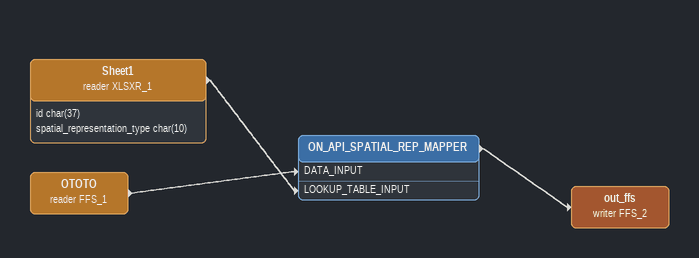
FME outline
Sheet1 (reader XLSXR_1)
    attributes: id char(37), spatial_representation_type char(10)
    -> ON_API_SPATIAL_REP_MAPPER [LOOKUP_TABLE_INPUT]
OTOTO (reader FFS_1)
    -> ON_API_SPATIAL_REP_MAPPER [DATA_INPUT]
ON_API_SPATIAL_REP_MAPPER
    -> out_ffs (writer FFS_2)
out_ffs (writer FFS_2)
